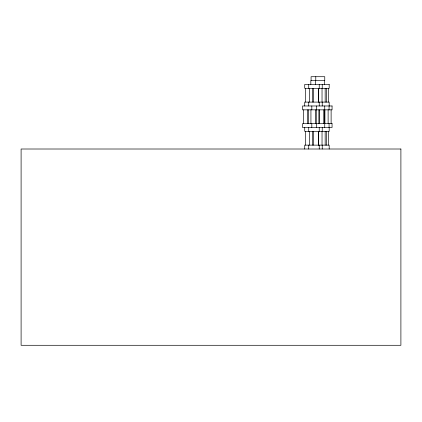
<?xml version="1.0" encoding="UTF-8"?>
<svg xmlns="http://www.w3.org/2000/svg" width="422" height="422" viewBox="0 0 422 422"><rect width="100%" height="100%" fill="white"/><g stroke="black" fill="none" stroke-linecap="round" stroke-linejoin="round"><path stroke-width="0.63" d="M331.117 109.847L331.117 123.614M329.186 105.975L329.186 102.098L304.721 102.098L304.721 105.975M329.186 127.491L329.186 131.363L304.721 131.363L304.721 127.491M329.186 149.008L329.186 145.136L304.721 145.136L304.721 149.008M329.065 105.975L329.065 109.847M329.065 123.614L329.065 127.491M328.601 88.33L328.601 102.098M328.601 131.363L328.601 145.136M328.121 109.847L328.121 123.614M326.644 88.33L326.644 102.098M326.644 131.363L326.644 145.136M325.167 88.33L325.167 102.098M325.167 131.363L325.167 145.136M324.866 109.847L324.866 123.614M324.74 105.975L324.74 127.491M324.513 80.581L324.513 84.453M323.758 109.847L323.758 123.614M322.229 84.453L322.229 88.33M322.229 102.098L322.229 105.975M322.229 127.491L322.229 131.363M322.229 145.136L322.229 149.008M322.033 88.33L322.033 102.098M322.033 131.363L322.033 145.136M319.602 109.847L319.602 123.614M319.238 84.453L319.238 88.33M319.238 102.098L319.238 105.975M319.238 127.491L319.238 131.363M319.238 145.136L319.238 149.008M318.874 109.847L318.874 123.614M318.694 88.33L318.694 102.098M318.694 131.363L318.694 145.136M318.357 88.33L318.357 102.098M318.357 131.363L318.357 145.136M316.394 105.975L316.394 109.847M316.394 123.614L316.394 127.491M316.273 109.847L316.273 123.614M315.783 76.709L315.783 80.581M315.535 80.581L315.535 84.453M315.514 109.847L315.514 123.614M313.625 88.33L313.625 102.098M313.625 131.363L313.625 145.136M312.57 88.33L312.57 102.098M312.57 131.363L312.57 145.136M311.816 105.975L311.816 109.847M311.816 123.614L311.816 127.491M311.083 80.581L311.083 76.709L324.761 76.709L324.761 80.581L310.835 80.581L310.835 84.453M310.935 109.847L310.935 123.614M309.611 88.33L309.611 102.098M309.611 131.363L309.611 145.136M308.725 84.453L308.725 88.33M308.725 102.098L308.725 105.975M308.725 127.491L308.725 131.363M308.725 145.136L308.725 149.008M308.324 109.847L308.324 123.614M307.569 109.847L307.569 123.614M305.607 88.33L305.607 102.098M305.607 131.363L305.607 145.136M303.397 109.847L303.397 123.614M329.186 84.453L304.721 84.453L304.721 88.33L329.186 88.33L329.186 84.453M332.061 105.975L302.537 105.975L302.537 109.847L332.061 109.847L332.061 105.975M332.061 123.614L302.537 123.614L302.537 127.491L332.061 127.491L332.061 123.614M400.9 149.008L21.1 149.008L21.1 345.291L400.9 345.291L400.9 149.008"/></g></svg>
